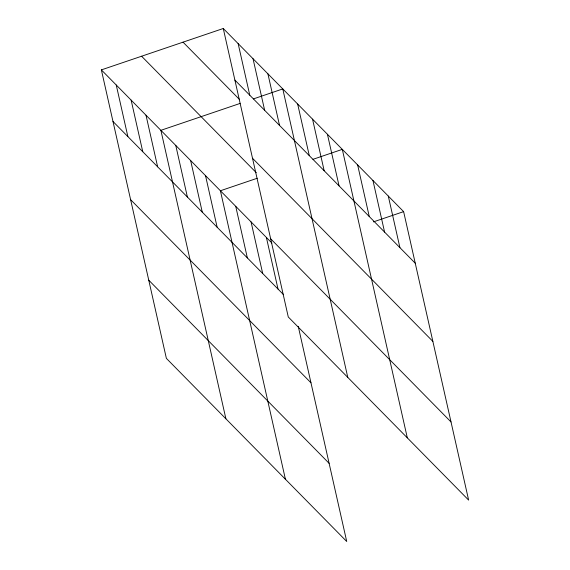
<?xml version="1.0" encoding="UTF-8"?>
<svg xmlns="http://www.w3.org/2000/svg" width="570" height="570" viewBox="0 0 570 570"><rect width="100%" height="100%" fill="white"/><g stroke="black" fill="none" stroke-linecap="round" stroke-linejoin="round"><path stroke-width="0.85" d="M298.245 326.332L346.731 541.5L166.376 358.366L101.367 69.889L223.269 28.5L403.624 211.634L468.633 500.111L288.278 316.977L223.269 28.5M240.07 103.434L160.883 130.323L225.898 418.8M253.451 98.895L282.784 88.934L347.793 377.411M257.277 178.239L220.398 190.758L285.413 479.235M312.966 159.329L342.299 149.368L407.315 437.846M373.45 221.873L403.624 211.634M234.897 80.099L415.252 263.233M183.041 42.159L239.457 99.444M252.51 158.268L432.865 341.402M141.595 56.231L256.286 172.689M270.665 238.809L451.012 421.943M101.367 69.889L271.911 243.062M112.995 121.488L283.539 294.654M130.615 199.657L310.964 382.791M148.763 280.198L329.118 463.332M388.291 196.066L399.919 247.665M372.958 180.498L384.586 232.097M357.632 164.929L369.26 216.529M327.422 134.256L339.05 185.856M312.545 119.151L324.173 170.751M297.661 104.039L309.289 155.638M267.907 73.822L279.535 125.421M253.023 58.717L264.651 110.316M238.146 43.605L249.774 95.204M266.389 237.455L278.017 289.054M251.064 221.887L262.692 273.486M235.731 206.326L247.359 257.925M205.521 175.646L217.149 227.245M190.644 160.541L202.272 212.14M175.767 145.428L187.395 197.028M146.005 115.218L157.633 166.811M131.129 100.106L142.757 151.706M116.244 85.001L127.872 136.601"/></g></svg>
